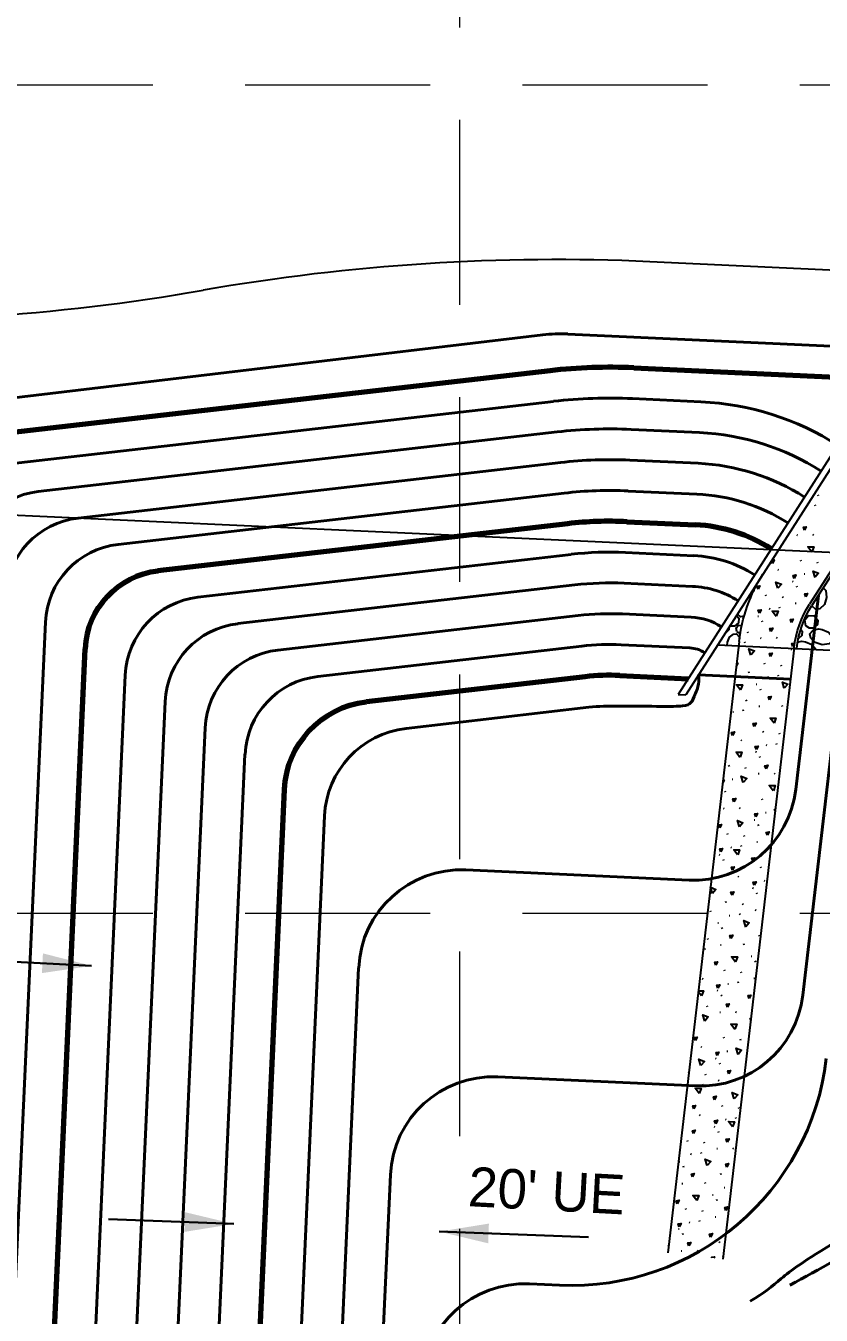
# Model space of a CAD drawing. Header units: feet. Extents: x 10084 to 13321, y 3329 to 8503.
# Drawn here: x 11821.9 to 11899.3, y 5231.3 to 5356.9 of the extents above; entities that cross this region are included whole.
import ezdxf
from ezdxf.enums import TextEntityAlignment as Align

# ---------------------------------------------------------------- set-up
doc = ezdxf.new("R2010")
doc.units = ezdxf.units.FT
doc.header["$LTSCALE"] = 40
doc.header["$MEASUREMENT"] = 0
for name, pattern in [('( Dashdot )', [1.001, 0.5, -0.25, 0.001, -0.25]), ('DASHED', [0.75, 0.5, -0.25]), ('HIDDEN', [0.375, 0.25, -0.125])]:
    doc.linetypes.add(name, pattern=pattern)
for name, color, linetype in [('CURB', 4, 'Continuous'), ('GRID', 254, 'DASHED'), ('Level 1', 7, 'Continuous'), ('ROW', 3, '( Dashdot )'), ('STORM', 2, 'Continuous')]:
    doc.layers.add(name, color=color, linetype=linetype)
doc.styles.add('Style-CB101', font='CB101.shx')

msp = doc.modelspace()

# ---------------------------------------------------------------- linework, layer by layer
at = {"layer": 'CURB', "color": 7}
msp.add_line((11882.63, 5333.95), (11916.69, 5332.4), dxfattribs=at)
for centre, start, end in [((11873.57, 5134.15), 87.4031, 99.9153), ((11804.69, 5528.18), 267.4031, 279.9153)]:
    msp.add_arc(centre, 200, start, end, dxfattribs=at)
at = {"layer": 'GRID', "color": 252, "linetype": 'HIDDEN', "lineweight": 0, "ltscale": 1.8}
for p, q in [((11864.14, 3736.75), (11864.14, 8418.16)), ((10169.24, 5351.19), (13236.21, 5351.19)), ((10169.24, 5270.48), (13236.21, 5270.48))]:
    msp.add_line(p, q, dxfattribs=at)
at = {"layer": 'Level 1', "color": 5, "linetype": 'Continuous', "lineweight": 40}
for p, q in [((11872.2, 5326.81), (11811.43, 5319.6)), ((11874.65, 5326.9), (11940.02, 5323.9)), ((11880.94, 5320.61), (11887.61, 5320.3)), ((11873.26, 5320.34), (11819.19, 5314.12)), ((11873.6, 5317.36), (11823.08, 5311.55)), ((11880.81, 5317.61), (11887.47, 5317.3)), ((11873.95, 5314.38), (11826.97, 5308.98)), ((11880.67, 5314.61), (11887.33, 5314.31)), ((11874.29, 5311.4), (11830.85, 5306.41)), ((11880.53, 5311.61), (11887.2, 5311.31)), ((11902.73, 5307.21), (11897.51, 5262.49)), ((11874.97, 5305.44), (11838.63, 5301.26)), ((11880.26, 5305.62), (11886.92, 5305.31)), ((11875.32, 5302.46), (11842.52, 5298.69)), ((11880.12, 5302.62), (11886.78, 5302.32)), ((11899.04, 5301.44), (11896.83, 5282.54)), ((11875.66, 5299.48), (11846.4, 5296.12)), ((11879.98, 5299.63), (11886.65, 5299.32)), ((11816.4, 5136.15), (11823.78, 5298.82)), ((11879.84, 5296.63), (11886.51, 5296.32)), ((11876, 5296.5), (11850.29, 5293.54)), ((11826, 5171.35), (11831.55, 5293.68)), ((11887.37, 5293.69), (11896.32, 5293.29)), ((11830.8, 5188.93), (11835.44, 5291.1)), ((11876.69, 5290.54), (11858.91, 5288.49)), ((11833.24, 5154.3), (11839.33, 5288.53)), ((11836.36, 5134.85), (11843.21, 5285.96)), ((11842.77, 5099.56), (11850.95, 5279.96)), ((11864.73, 5274.7), (11886.45, 5273.71)), ((11846.04, 5083.51), (11854.28, 5265.16)), ((11867.82, 5254.54), (11887.13, 5253.66)), ((11851.55, 5116.56), (11857.37, 5245)), ((11870.91, 5234.38), (11873.85, 5234.24))]:
    msp.add_line(p, q, dxfattribs=at)
at = {"layer": 'Level 1', "color": 5, "linetype": 'Continuous', "lineweight": 70}
for p, q in [((11872.92, 5323.32), (11815.3, 5316.7)), ((11881.08, 5323.6), (11938.08, 5320.99)), ((11874.63, 5308.42), (11834.74, 5303.83)), ((11880.39, 5308.62), (11887.06, 5308.31)), ((11821.24, 5154.52), (11827.66, 5296.25)), ((11876.34, 5293.52), (11855.03, 5291.07)), ((11879.71, 5293.63), (11886.37, 5293.33)), ((11839.57, 5117.37), (11847.06, 5282.53))]:
    msp.add_line(p, q, dxfattribs=at)
at = {"layer": 'Level 1', "color": 5, "linetype": 'Continuous', "lineweight": 30}
for p, q in [((11819.55, 5265.82), (11828.28, 5265.36)), ((11842.14, 5240.22), (11829.92, 5240.68)), ((11876.67, 5238.92), (11862.13, 5239.47))]:
    msp.add_line(p, q, dxfattribs=at)
at = {"layer": 'Level 1', "color": 5, "linetype": 'Continuous', "lineweight": 40, "extrusion": (0, 0, -1)}
for centre, radius, start, end in [((-11873.96, 5311.92), 15, 83.2355, 92.6283), ((-11827.88, 5301.03), 8, 2.5969, 83.4409), ((-11831.77, 5298.46), 8, 2.5969, 83.441), ((-11839.54, 5293.31), 8, 2.5969, 83.441), ((-11847.32, 5288.17), 8, 2.5969, 83.441), ((-11851.21, 5285.59), 8, 2.5969, 83.441), ((-11859.94, 5279.55), 9, 2.5969, 83.441), ((-11886.9, 5283.7), 10, 186.6523, 272.5969)]:
    msp.add_arc(centre, radius, start, end, dxfattribs=at)
at = {"layer": 'Level 1', "color": 5, "linetype": 'Continuous', "lineweight": 70}
for centre, radius, start, end in [((11878.74, 5272.66), 51, 87.3718, 96.559), ((11878.74, 5272.66), 36, 87.3722, 96.559), ((11886.37, 5293.33), 15, 57.4033, 87.3718), ((11878.74, 5272.66), 21, 87.3718, 96.559)]:
    msp.add_arc(centre, radius, start, end, dxfattribs=at)
at = {"layer": 'Level 1', "color": 5, "linetype": 'Continuous', "lineweight": 40}
for centre, radius, start, end in [((11878.74, 5272.66), 48, 87.3718, 96.559), ((11886.37, 5293.33), 27, 57.4033, 87.3718), ((11878.74, 5272.66), 45, 87.3718, 96.559), ((11886.37, 5293.33), 24, 57.4033, 87.3718), ((11878.74, 5272.66), 42, 87.3718, 96.559), ((11886.37, 5293.33), 21, 57.4033, 87.3718), ((11878.74, 5272.66), 39, 87.3718, 96.559), ((11823.99, 5303.6), 8, 96.5591, 177.4031), ((11886.37, 5293.33), 18, 57.4033, 87.3718), ((11878.74, 5272.66), 33, 87.3723, 96.5585), ((11886.37, 5293.33), 12, 57.4033, 87.3718), ((11878.74, 5272.66), 30, 87.3713, 96.559), ((11886.37, 5293.33), 9, 57.4033, 87.3718), ((11878.74, 5272.66), 27, 87.3718, 96.5584), ((11886.37, 5293.33), 6, 57.4033, 87.3718), ((11843.43, 5290.74), 8, 96.559, 177.403), ((11878.74, 5272.66), 24, 87.3718, 96.5587), ((11886.37, 5293.33), 3, 57.4033, 87.3718), ((11878.74, 5272.66), 18, 87.3718, 96.5585), ((11864.27, 5264.71), 10, 87.4031, 177.4031), ((11887.58, 5263.65), 10, 267.4031, 353.3478), ((11874.98, 5259.22), 25, 267.4031, 353.3479), ((11867.36, 5244.55), 10, 87.4031, 177.4031), ((11870.45, 5224.39), 10, 87.4031, 177.4031)]:
    msp.add_arc(centre, radius, start, end, dxfattribs=at)
at = {"layer": 'Level 1', "color": 5, "linetype": 'Continuous', "lineweight": 70, "extrusion": (0, 0, -1)}
for centre, radius, start in [((-11835.66, 5295.89), 8, 2.5969), ((-11856.05, 5282.13), 9, 2.5968)]:
    msp.add_arc(centre, radius, start, 83.441, dxfattribs=at)
at = {"layer": 'Level 1', "color": 5, "linetype": 'Continuous', "lineweight": 40}
for points, knots in [([(11879.57, 5290.64), (11883.06, 5290.66), (11886.75, 5290.51), (11886.66, 5291.12), (11887.46, 5292.7), (11887.37, 5293.69)], [0, 0, 0, 0, 0.418406, 0.836812, 1, 1, 1, 1]), ([(11896.25, 5234.24), (11902.1, 5237.46), (11912.39, 5243.12), (11919.03, 5249.41), (11920.98, 5250.62), (11922.68, 5251.46), (11923.07, 5251.57)], [0, 0, 0, 0, 0.312445, 0.624891, 0.937336, 1, 1, 1, 1])]:
    msp.add_open_spline(points, degree=3, knots=knots, dxfattribs=at)
msp.add_open_spline([(11901.05, 5238.65), (11897.51, 5236.57), (11895.2, 5234.74), (11893.79, 5233.5), (11892.4, 5232.68)], degree=3, dxfattribs=at)
for points in [[(11823.44, 5264.65), (11823.54, 5266.57), (11828.28, 5265.36)], [(11837.38, 5241.36), (11837.31, 5239.44), (11842.14, 5240.22)], [(11866.89, 5238.33), (11866.96, 5240.25), (11862.13, 5239.47)]]:
    msp.add_solid(points, dxfattribs=at)
at = {"layer": 'ROW', "color": 7, "linetype": 'Continuous'}
for p, q in [((11853.06, 5307.76), (11759.22, 5312.02)), ((12000.66, 5301.07), (11853.06, 5307.76))]:
    msp.add_line(p, q, dxfattribs=at)
at = {"layer": 'STORM', "color": 5}
for p, q in [((11904.04, 5320.96), (11885.38, 5291.78)), ((11904.79, 5320.93), (11886.13, 5291.75)), ((11899.05, 5311.15), (11899.01, 5311.25)), ((11898.76, 5310.17), (11898.72, 5310.27)), ((11897.13, 5308.89), (11897.12, 5308.93)), ((11903.47, 5308.85), (11898.19, 5300.59)), ((11903.77, 5308.84), (11898.41, 5300.46)), ((11896.93, 5307.33), (11897.01, 5307.32)), ((11898.48, 5307.37), (11898.56, 5307.31)), ((11897.36, 5304.78), (11897.33, 5304.88)), ((11898.99, 5304.59), (11898.95, 5304.69)), ((11895.09, 5303.98), (11895.16, 5303.92)), ((11897.64, 5303.54), (11897.72, 5303.53)), ((11896.53, 5302.83), (11896.6, 5302.81)), ((11896.98, 5302.25), (11896.94, 5302.35)), ((11893.97, 5301.39), (11893.93, 5301.49)), ((11895.6, 5301.19), (11895.56, 5301.29)), ((11896.79, 5300.69), (11896.87, 5300.67)), ((11893.13, 5299.43), (11893.21, 5299.42)), ((11894.25, 5300.15), (11894.33, 5300.13)), ((11895.3, 5300.21), (11895.26, 5300.31)), ((11892.2, 5297.8), (11892.16, 5297.9)), ((11893.59, 5298.86), (11893.55, 5298.96)), ((11891.32, 5296.96), (11884.37, 5237.41)), ((11889.24, 5296.61), (11937.14, 5294.44)), ((11891.91, 5296.82), (11891.87, 5296.92)), ((11893.39, 5297.3), (11893.47, 5297.28)), ((11894.94, 5297.34), (11895.02, 5297.27)), ((11896.68, 5296.37), (11889.73, 5236.79)), ((11896.38, 5296.19), (11896.46, 5296.17)), ((11893.82, 5294.74), (11893.79, 5294.85)), ((11895.45, 5294.55), (11895.41, 5294.65)), ((11892.31, 5293.87), (11892.27, 5293.98)), ((11894.1, 5293.51), (11894.18, 5293.49)), ((11895.16, 5293.57), (11895.12, 5293.67)), ((11885.38, 5291.78), (11886.13, 5291.75)), ((11892.99, 5292.79), (11893.06, 5292.78)), ((11893.44, 5292.22), (11893.4, 5292.32)), ((11892.06, 5291.15), (11892.02, 5291.26)), ((11893.25, 5290.65), (11893.33, 5290.64)), ((11895.56, 5290.63), (11895.52, 5290.73)), ((11890.71, 5290.11), (11890.79, 5290.1)), ((11891.76, 5290.17), (11891.72, 5290.28)), ((11893.68, 5288.1), (11893.64, 5288.2)), ((11895.3, 5287.91), (11895.26, 5288.01)), ((11891.48, 5287.38), (11891.56, 5287.32)), ((11893.96, 5286.87), (11894.03, 5286.85)), ((11895.01, 5286.93), (11894.97, 5287.03)), ((11892.92, 5286.23), (11893, 5286.21)), ((11893.38, 5285.65), (11893.34, 5285.76)), ((11890.37, 5284.79), (11890.33, 5284.89)), ((11891.99, 5284.59), (11891.95, 5284.69)), ((11893.18, 5284.09), (11893.26, 5284.08)), ((11894.73, 5284.13), (11894.81, 5284.07)), ((11890.64, 5283.55), (11890.72, 5283.54)), ((11889.98, 5282.26), (11889.95, 5282.36)), ((11893.61, 5281.54), (11893.58, 5281.64)), ((11889.79, 5280.7), (11889.87, 5280.68)), ((11891.34, 5280.74), (11891.41, 5280.68)), ((11893.89, 5280.3), (11893.97, 5280.29)), ((11892.78, 5279.59), (11892.85, 5279.57)), ((11893.23, 5279.01), (11893.19, 5279.11)), ((11890.22, 5278.15), (11890.18, 5278.25)), ((11891.85, 5277.95), (11891.81, 5278.05)), ((11890.5, 5276.91), (11890.58, 5276.89)), ((11891.55, 5276.97), (11891.51, 5277.07)), ((11893.04, 5277.45), (11893.12, 5277.43)), ((11889.38, 5276.19), (11889.46, 5276.18)), ((11889.84, 5275.62), (11889.8, 5275.72)), ((11889.64, 5274.05), (11889.72, 5274.04)), ((11891.19, 5274.1), (11891.27, 5274.03)), ((11893.47, 5274.9), (11893.43, 5275)), ((11892.63, 5272.94), (11892.71, 5272.93)), ((11893.75, 5273.66), (11893.82, 5273.65)), ((11890.07, 5271.5), (11890.04, 5271.61)), ((11893.09, 5272.37), (11893.05, 5272.47)), ((11888.56, 5270.63), (11888.52, 5270.73)), ((11890.35, 5270.27), (11890.43, 5270.25)), ((11891.41, 5270.33), (11891.37, 5270.43)), ((11891.7, 5271.31), (11891.66, 5271.41)), ((11892.89, 5270.81), (11892.97, 5270.79)), ((11889.24, 5269.55), (11889.31, 5269.54)), ((11889.69, 5268.97), (11889.65, 5269.08)), ((11888.31, 5267.91), (11888.27, 5268.02)), ((11893.32, 5268.26), (11893.28, 5268.36)), ((11888.01, 5266.93), (11887.97, 5267.04)), ((11889.5, 5267.41), (11889.58, 5267.4)), ((11891.81, 5267.38), (11891.77, 5267.49)), ((11892.48, 5266.3), (11892.56, 5266.29)), ((11892.94, 5265.73), (11892.9, 5265.83)), ((11887.73, 5264.14), (11887.81, 5264.08)), ((11889.93, 5264.86), (11889.89, 5264.96)), ((11891.55, 5264.66), (11891.51, 5264.77)), ((11892.75, 5264.16), (11892.82, 5264.15)), ((11889.17, 5262.99), (11889.25, 5262.97)), ((11890.21, 5263.62), (11890.28, 5263.61)), ((11891.26, 5263.68), (11891.22, 5263.79)), ((11888.24, 5261.35), (11888.2, 5261.45)), ((11889.63, 5262.41), (11889.59, 5262.51)), ((11889.43, 5260.85), (11889.51, 5260.83)), ((11890.98, 5260.89), (11891.06, 5260.83)), ((11889.86, 5258.3), (11889.83, 5258.4)), ((11891.49, 5258.1), (11891.45, 5258.21)), ((11887.59, 5257.5), (11887.66, 5257.43)), ((11890.14, 5257.06), (11890.22, 5257.05)), ((11889.03, 5256.35), (11889.1, 5256.33)), ((11889.48, 5255.77), (11889.44, 5255.87)), ((11886.47, 5254.91), (11886.43, 5255.01)), ((11888.09, 5254.71), (11888.06, 5254.81)), ((11889.29, 5254.21), (11889.37, 5254.19)), ((11890.83, 5254.25), (11890.91, 5254.19)), ((11886.75, 5253.67), (11886.83, 5253.65)), ((11887.8, 5253.73), (11887.76, 5253.83)), ((11889.72, 5251.66), (11889.68, 5251.76)), ((11891.34, 5251.46), (11891.3, 5251.56)), ((11885.94, 5250.81), (11885.97, 5250.8)), ((11887.44, 5250.85), (11887.52, 5250.79)), ((11890, 5250.42), (11890.07, 5250.4)), ((11891.05, 5250.48), (11891.01, 5250.58)), ((11888.88, 5249.7), (11888.96, 5249.69)), ((11889.34, 5249.13), (11889.3, 5249.23)), ((11886.32, 5248.26), (11886.29, 5248.36)), ((11887.95, 5248.07), (11887.91, 5248.17)), ((11890.69, 5247.61), (11890.77, 5247.54)), ((11886.6, 5247.03), (11886.68, 5247.01)), ((11887.66, 5247.09), (11887.62, 5247.19)), ((11889.14, 5247.57), (11889.22, 5247.55)), ((11885.49, 5246.31), (11885.56, 5246.29)), ((11885.94, 5245.73), (11885.9, 5245.83)), ((11889.57, 5245.01), (11889.53, 5245.12)), ((11885.75, 5244.17), (11885.83, 5244.16)), ((11888.06, 5244.14), (11888.02, 5244.24)), ((11888.73, 5243.06), (11888.81, 5243.05)), ((11889.19, 5242.48), (11889.15, 5242.59)), ((11889.85, 5243.78), (11889.93, 5243.76)), ((11886.18, 5241.62), (11886.14, 5241.72)), ((11887.8, 5241.42), (11887.76, 5241.53)), ((11886.46, 5240.38), (11886.53, 5240.37)), ((11887.51, 5240.44), (11887.47, 5240.55)), ((11889, 5240.92), (11889.07, 5240.91)), ((11885.42, 5239.75), (11885.5, 5239.73)), ((11885.88, 5239.17), (11885.84, 5239.27)), ((11884.49, 5238.11), (11884.46, 5238.18)), ((11885.68, 5237.61), (11885.76, 5237.59)), ((11887.23, 5237.65), (11887.31, 5237.59)), ((11889.43, 5238.37), (11889.39, 5238.47)), ((11889.7, 5237.13), (11889.76, 5237.12))]:
    msp.add_line(p, q, dxfattribs=at)
at = {"layer": 'STORM', "color": 5, "flags": 128}
for points in [[(11897.69, 5307.8), (11897.59, 5308.09), (11897.86, 5308.13), (11897.69, 5307.8)], [(11895.8, 5306.86), (11895.81, 5306.86), (11895.73, 5306.76)], [(11898.4, 5305.66), (11898.01, 5306.17), (11898.59, 5306.16), (11898.41, 5305.67)], [(11894.57, 5304.56), (11894.48, 5304.8)], [(11894.51, 5304.86), (11894.74, 5304.89), (11894.57, 5304.56)], [(11893.36, 5303), (11893.33, 5303)], [(11896.69, 5303.1), (11896.59, 5303.39), (11896.86, 5303.43), (11896.69, 5303.1)], [(11898.72, 5303.2), (11898.53, 5303.81), (11899.06, 5303.61), (11898.73, 5303.21)], [(11892.76, 5302.11), (11892.74, 5301.89), (11892.5, 5301.68), (11892.49, 5301.68)], [(11893.18, 5302.05), (11893.08, 5302.34), (11893.35, 5302.38), (11893.18, 5302.05)], [(11895.1, 5302.13), (11894.91, 5302.74), (11895.44, 5302.53), (11895.1, 5302.13)], [(11897.82, 5301.31), (11897.71, 5301.6), (11897.99, 5301.64), (11897.82, 5301.31)], [(11899.51, 5302.18), (11899.76, 5301.92), (11899.84, 5301.25), (11899.62, 5300.57), (11899.19, 5300.13), (11898.78, 5300.06), (11898.42, 5300.38), (11898.4, 5300.45)], [(11892.28, 5301.37), (11892.43, 5301.22), (11892.43, 5301.18)], [(11891.08, 5299.48), (11891.3, 5299.21), (11891.26, 5298.78), (11890.86, 5298.43), (11890.51, 5298.43), (11890.44, 5298.48)], [(11891.82, 5299.43), (11891.45, 5299.36), (11891.16, 5299.61)], [(11893.3, 5299.71), (11893.19, 5300), (11893.47, 5300.04), (11893.3, 5299.71)], [(11894.93, 5299.4), (11894.55, 5299.91), (11895.12, 5299.9), (11894.94, 5299.41)], [(11896.43, 5298.8), (11896.32, 5299.09), (11896.6, 5299.13), (11896.43, 5298.8)], [(11897.83, 5298.49), (11897.73, 5299.07), (11898.09, 5299.47), (11898.63, 5299.46), (11898.97, 5299.04), (11898.94, 5298.61), (11898.53, 5298.26), (11898.19, 5298.26), (11897.83, 5298.49)], [(11890.33, 5298.31), (11890.33, 5298.1), (11890.03, 5297.81), (11890, 5297.8)], [(11891.1, 5297.94), (11891.04, 5298.29), (11891.26, 5298.53), (11891.58, 5298.52), (11891.58, 5298.51)], [(11891.44, 5297.8), (11891.31, 5297.8), (11891.1, 5297.94)], [(11894.42, 5297.92), (11894.32, 5298.21), (11894.59, 5298.25), (11894.42, 5297.92)], [(11897.32, 5298.13), (11897.47, 5297.95), (11897.43, 5297.52), (11897.08, 5297.22)], [(11899.41, 5298.13), (11900.03, 5297.86), (11900.4, 5297.41), (11900.41, 5297.04), (11900.08, 5296.71), (11899.41, 5296.63), (11898.72, 5296.86), (11898.29, 5297.28), (11898.22, 5297.69), (11898.53, 5298.06), (11899.04, 5298.17), (11899.44, 5298.12)], [(11890.15, 5296.57), (11890.15, 5296.57), (11890.19, 5296.9)], [(11890.18, 5296.87), (11890.4, 5297.38), (11890.76, 5297.68), (11891.07, 5297.69), (11891.33, 5297.41), (11891.36, 5297.2)], [(11896.54, 5296.46), (11896.44, 5296.75), (11896.72, 5296.79), (11896.54, 5296.46)], [(11897.02, 5296.89), (11897.41, 5296.97), (11897.82, 5296.93)], [(11897.79, 5296.93), (11898.41, 5296.66), (11898.78, 5296.22), (11898.78, 5296.18)], [(11892.47, 5295.63), (11892.28, 5296.25), (11892.81, 5296.04), (11892.48, 5295.64)], [(11894.38, 5295.49), (11894.27, 5295.78), (11894.55, 5295.82), (11894.38, 5295.49)], [(11891.07, 5294.83), (11891.2, 5294.85), (11891.04, 5294.55)], [(11895.72, 5292.39), (11895.53, 5293), (11896.06, 5292.79), (11895.72, 5292.39)], [(11891.47, 5292.22), (11891.08, 5292.74), (11891.65, 5292.73), (11891.47, 5292.23)], [(11894.28, 5291.27), (11894.17, 5291.56), (11894.45, 5291.6), (11894.28, 5291.27)], [(11894.72, 5288.98), (11894.33, 5289.49), (11894.9, 5289.48), (11894.72, 5288.99)], [(11890.69, 5287.81), (11890.59, 5288.1), (11890.87, 5288.14), (11890.69, 5287.81)], [(11892.8, 5288.67), (11892.7, 5288.96), (11892.97, 5289), (11892.8, 5288.67)], [(11893, 5286.42), (11892.9, 5286.71), (11893.18, 5286.75), (11893, 5286.42)], [(11891.4, 5285.66), (11891.02, 5286.17), (11891.59, 5286.16), (11891.41, 5285.67)], [(11893.94, 5284.56), (11893.84, 5284.85), (11894.11, 5284.89), (11893.94, 5284.56)], [(11889.74, 5283.42), (11889.86, 5283.44), (11889.71, 5283.15)], [(11891.72, 5283.21), (11891.53, 5283.82), (11892.06, 5283.62), (11891.73, 5283.22)], [(11894.65, 5282.41), (11894.26, 5282.93), (11894.84, 5282.92), (11894.66, 5282.42)], [(11890.82, 5281.32), (11890.71, 5281.61), (11890.99, 5281.65), (11890.82, 5281.32)], [(11894.82, 5280.44), (11894.78, 5280.57), (11894.83, 5280.55)], [(11889.43, 5278.81), (11889.33, 5279.1), (11889.6, 5279.14), (11889.43, 5278.81)], [(11891.35, 5278.89), (11891.16, 5279.5), (11891.69, 5279.29), (11891.35, 5278.89)], [(11892.94, 5279.86), (11892.84, 5280.15), (11893.11, 5280.19), (11892.94, 5279.86)], [(11894.07, 5278.07), (11893.96, 5278.36), (11894.24, 5278.4), (11894.07, 5278.07)], [(11889.55, 5276.47), (11889.44, 5276.76), (11889.72, 5276.8), (11889.55, 5276.47)], [(11891.18, 5276.16), (11890.8, 5276.67), (11891.37, 5276.66), (11891.19, 5276.17)], [(11892.68, 5275.56), (11892.57, 5275.85), (11892.85, 5275.89), (11892.68, 5275.56)], [(11890.67, 5274.67), (11890.57, 5274.97), (11890.84, 5275), (11890.67, 5274.67)], [(11888.72, 5272.39), (11888.53, 5273.01), (11889.06, 5272.8), (11888.73, 5272.4)], [(11892.79, 5273.22), (11892.69, 5273.51), (11892.97, 5273.55), (11892.79, 5273.22)], [(11890.63, 5272.25), (11890.52, 5272.54), (11890.8, 5272.58), (11890.63, 5272.25)], [(11891.97, 5269.14), (11891.78, 5269.76), (11892.31, 5269.55), (11891.97, 5269.15)], [(11890.53, 5268.03), (11890.42, 5268.32), (11890.7, 5268.36), (11890.53, 5268.03)], [(11889.05, 5265.43), (11888.95, 5265.72), (11889.22, 5265.76), (11889.05, 5265.43)], [(11890.97, 5265.73), (11890.58, 5266.25), (11891.15, 5266.24), (11890.97, 5265.74)], [(11887.65, 5262.42), (11887.34, 5262.83)], [(11887.35, 5262.93), (11887.84, 5262.92), (11887.66, 5262.43)], [(11889.25, 5263.18), (11889.15, 5263.47), (11889.43, 5263.51), (11889.25, 5263.18)], [(11890.19, 5261.32), (11890.09, 5261.61), (11890.36, 5261.65), (11890.19, 5261.32)], [(11892.3, 5262.18), (11892.19, 5262.47), (11892.47, 5262.51), (11892.3, 5262.18)], [(11887.97, 5259.97), (11887.78, 5260.58), (11888.31, 5260.38), (11887.98, 5259.97)], [(11892.45, 5260.09), (11892.4, 5260.22), (11892.46, 5260.23)], [(11890.9, 5259.17), (11890.51, 5259.68), (11891.09, 5259.67), (11890.91, 5259.18)], [(11887.07, 5258.08), (11886.96, 5258.37), (11887.24, 5258.41), (11887.07, 5258.08)], [(11889.19, 5256.62), (11889.09, 5256.91), (11889.36, 5256.95), (11889.19, 5256.62)], [(11891.22, 5256.72), (11891.03, 5257.33), (11891.56, 5257.13), (11891.23, 5256.73)], [(11887.6, 5255.64), (11887.41, 5256.26), (11887.94, 5256.05), (11887.6, 5255.65)], [(11890.32, 5254.83), (11890.21, 5255.12), (11890.49, 5255.16), (11890.32, 5254.83)], [(11887.43, 5252.92), (11887.05, 5253.43), (11887.62, 5253.42), (11887.44, 5252.93)], [(11888.93, 5252.32), (11888.82, 5252.61), (11889.1, 5252.65), (11888.93, 5252.32)], [(11890.84, 5252.4), (11890.66, 5253.01), (11891.19, 5252.8), (11890.85, 5252.4)], [(11886.92, 5251.43), (11886.82, 5251.72), (11887.09, 5251.76), (11886.92, 5251.43)], [(11889.04, 5249.98), (11888.94, 5250.27), (11889.22, 5250.31), (11889.04, 5249.98)], [(11890.68, 5249.67), (11890.3, 5250.18), (11890.87, 5250.17), (11890.69, 5249.68)], [(11886.88, 5249.01), (11886.77, 5249.3), (11887.05, 5249.34), (11886.88, 5249.01)], [(11890.17, 5248.19), (11890.07, 5248.48), (11890.34, 5248.51), (11890.17, 5248.19)], [(11888.22, 5245.9), (11888.03, 5246.52), (11888.56, 5246.31), (11888.22, 5245.91)], [(11886.78, 5244.79), (11886.67, 5245.08), (11886.95, 5245.12), (11886.78, 5244.79)], [(11890.12, 5245.76), (11890.02, 5246.05), (11890.3, 5246.09), (11890.12, 5245.76)], [(11887.22, 5242.49), (11886.83, 5243), (11887.4, 5243), (11887.22, 5242.5)], [(11885.3, 5242.19), (11885.2, 5242.48), (11885.47, 5242.52), (11885.3, 5242.19)], [(11890.02, 5241.54), (11889.92, 5241.83), (11890.2, 5241.87), (11890.02, 5241.54)], [(11885.5, 5239.94), (11885.4, 5240.23), (11885.68, 5240.27), (11885.5, 5239.94)], [(11888.55, 5238.94), (11888.44, 5239.23), (11888.72, 5239.27), (11888.55, 5238.94)], [(11886.44, 5238.08), (11886.34, 5238.37), (11886.61, 5238.41), (11886.44, 5238.08)], [(11888.68, 5236.91), (11888.65, 5236.98), (11888.93, 5237.02), (11888.86, 5236.89)]]:
    msp.add_lwpolyline(points, dxfattribs=at)
at = {"layer": 'STORM', "color": 5, "extrusion": (0, 0, -1)}
for radius, start, end in [(15.39, 6.526, 32.5964), (10, 6.6582, 32.5964), (9.74, 6.2078, 32.597)]:
    msp.add_arc((-11906.61, 5295.21), radius, start, end, dxfattribs=at)

# ---------------------------------------------------------------- texts
at = {"layer": 'Level 1', "color": 5, "linetype": 'Continuous', "lineweight": 0, "style": 'Style-CB101'}
msp.add_text("20' UE", height=3.84, rotation=356.9296, dxfattribs=at).set_placement((11864.97, 5243.87), align=Align.MIDDLE_LEFT)

doc.saveas('drawing.dxf')
